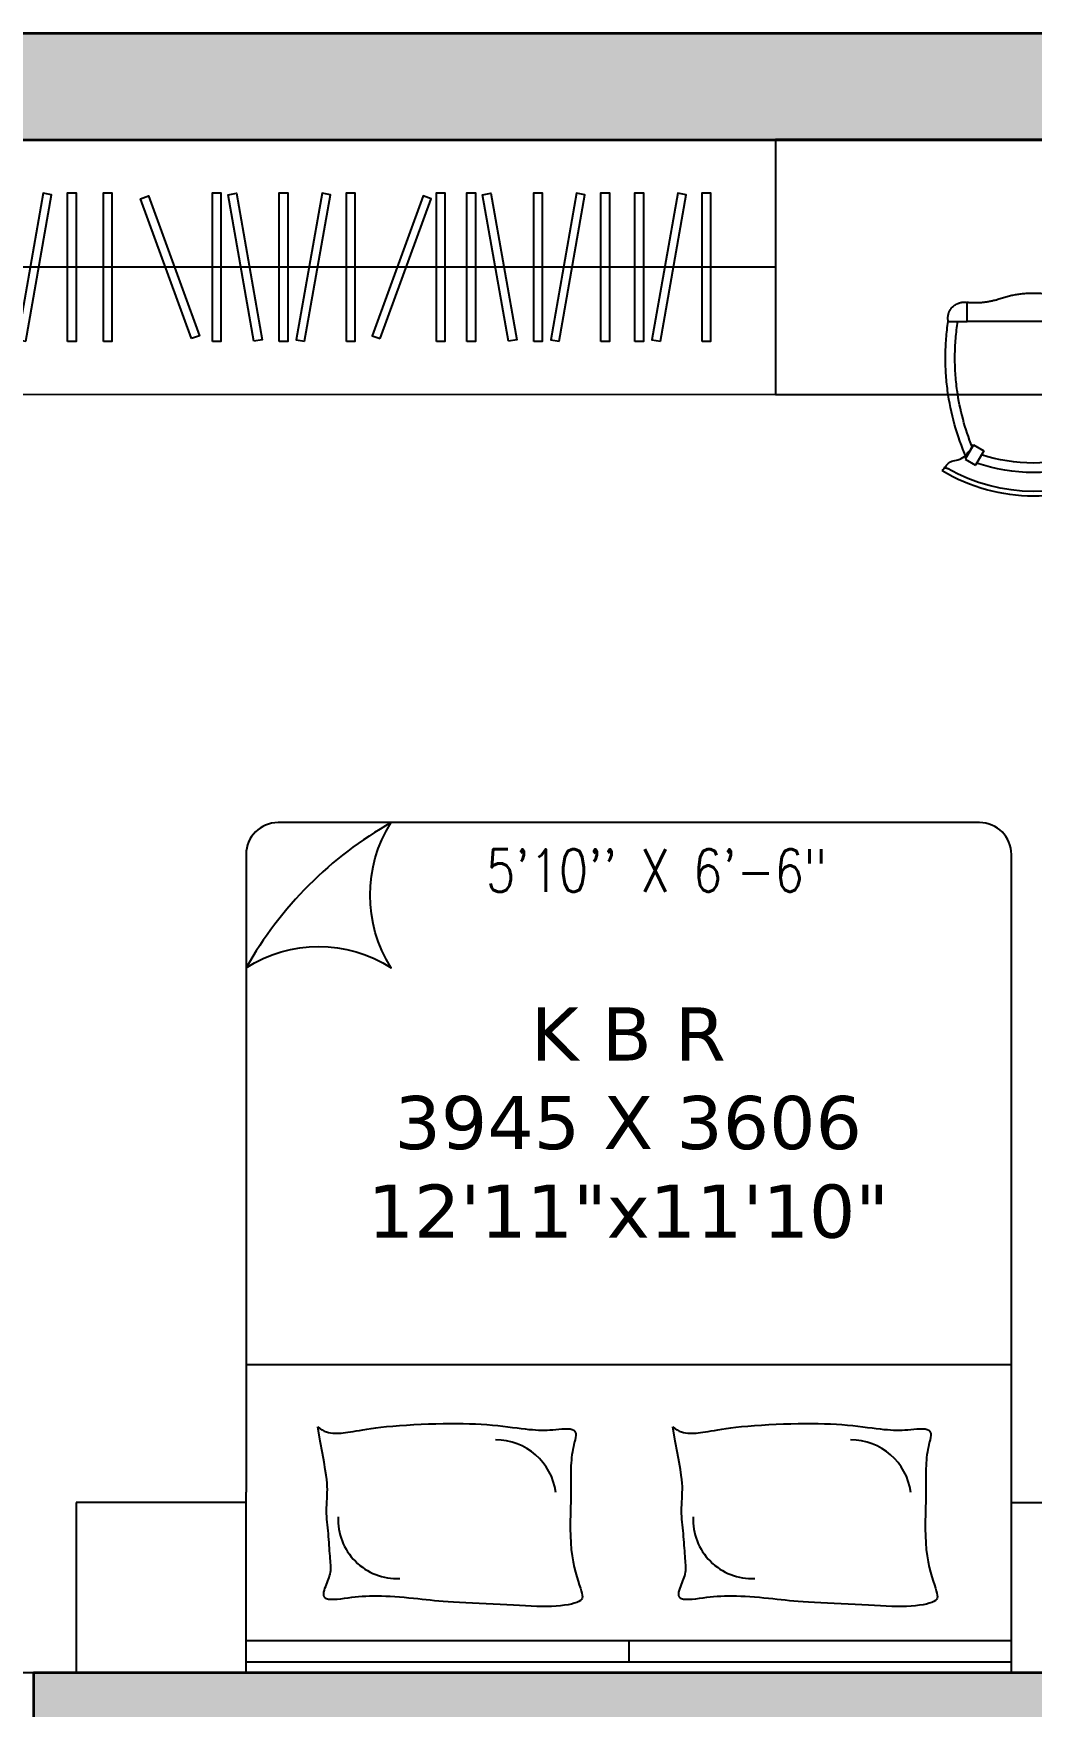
# Model space of a CAD drawing. Header units: millimetres. Extents: x 91566 to 131129, y 141753 to 207061.
# Drawn here: x 121804 to 124151, y 179310 to 183246 of the extents above; entities that cross this region are included whole.
import ezdxf

# ---------------------------------------------------------------- set-up
doc = ezdxf.new("R2010")
doc.units = ezdxf.units.MM
doc.linetypes.add('3BHK  WEST_UN-2$0$2024-08-30_TOWER-C$0$HIDDEN', pattern=[9.525, 6.35, -3.175])
for name, color, linetype in [('A-Furniture', 8, 'Continuous'), ('A-Hatch', 252, 'Continuous'), ('A-Room Boundary', 44, 'Continuous'), ('A-Text Main', 44, 'Continuous')]:
    doc.layers.add(name, color=color, linetype=linetype)
doc.layers.add('A-Wall', color=240, linetype='Continuous', lineweight=35)
doc.styles.add('3.5BHK EAST_UN-1$0$grid_text', font='verdana.ttf')
doc.styles.add('3BHK  WEST_UN-2$0$2024-08-30_TOWER-C$0$simplex-0.8', font='simplex.shx', dxfattribs={"width": 0.8})

# ---------------------------------------------------------------- blocks, each defined once
blk = doc.blocks.new('3BHK  WEST_UN-3$0$hjjhykl')
at = {"layer": 'A-Furniture', "linetype": 'Continuous'}
for points in [[(15771930.5, 1053024.5), (15774675.5, 1053024.8), (15774675.5, 1052424.8), (15771930.5, 1052424.5)], [(15771985.1, 1052549.4), (15771985.1, 1052899.4), (15772005.1, 1052899.4), (15772005.1, 1052549.4)], [(15772088.8, 1052550.3), (15772028, 1052895), (15772047.7, 1052898.4), (15772108.5, 1052553.7)], [(15772148.6, 1052549.4), (15772148.6, 1052899.4), (15772168.6, 1052899.4), (15772168.6, 1052549.4)], [(15772211.5, 1052550.3), (15772272.3, 1052895), (15772252.6, 1052898.4), (15772191.8, 1052553.7)], [(15772309.7, 1052549.4), (15772309.7, 1052899.4), (15772329.7, 1052899.4), (15772329.7, 1052549.4)], [(15772360.7, 1052549.4), (15772360.7, 1052899.4), (15772329.1, 1052899.5), (15772329.1, 1052549.5)], [(15772393.6, 1052549.5), (15772393.6, 1052899.5), (15772413.6, 1052899.5), (15772413.6, 1052549.5)], [(15772583.4, 1052556.6), (15772480.7, 1052885.5), (15772499.5, 1052892.3), (15772602.2, 1052563.4)], [(15772633, 1052549.5), (15772633, 1052899.5), (15772653, 1052899.5), (15772653, 1052549.5)], [(15772686, 1052899.5), (15772706, 1052899.5), (15772706, 1052549.5)], [(15772789.6, 1052550.4), (15772728.8, 1052895.1), (15772748.5, 1052898.5), (15772809.3, 1052553.9)], [(15772849.4, 1052549.5), (15772849.4, 1052899.5), (15772869.4, 1052899.5), (15772869.4, 1052549.5)], [(15772912.3, 1052550.4), (15772973.1, 1052895.1), (15772953.4, 1052898.5), (15772892.6, 1052553.9)], [(15773010.5, 1052549.5), (15773010.5, 1052899.5), (15773030.5, 1052899.5), (15773030.5, 1052549.5)], [(15773095, 1052549.5), (15773095, 1052899.5), (15773115, 1052899.5), (15773115, 1052549.5)], [(15773301.9, 1052556.6), (15773182.2, 1052885.5), (15773201, 1052892.3), (15773320.7, 1052563.4)], [(15773351.4, 1052549.5), (15773351.4, 1052899.5), (15773371.4, 1052899.5), (15773371.4, 1052549.5)], [(15773448.7, 1052550.4), (15773387.9, 1052895.1), (15773407.6, 1052898.5), (15773468.4, 1052553.9)], [(15773508.5, 1052549.5), (15773508.5, 1052899.5), (15773528.5, 1052899.5), (15773528.5, 1052549.5)], [(15773568.2, 1052550.4), (15773629, 1052895.1), (15773609.3, 1052898.5), (15773548.5, 1052553.9)], [(15773666.4, 1052549.5), (15773666.4, 1052899.5), (15773686.4, 1052899.5), (15773686.4, 1052549.5)], [(15773746, 1052556.6), (15773865.7, 1052885.5), (15773846.9, 1052892.3), (15773727.2, 1052563.4)], [(15773878.1, 1052549.5), (15773878.1, 1052899.5), (15773898.1, 1052899.5), (15773898.1, 1052549.5)], [(15773949.9, 1052549.5), (15773949.9, 1052899.5), (15773969.9, 1052899.5), (15773969.9, 1052549.5)], [(15774047.3, 1052550.4), (15773986.5, 1052895.1), (15774006.2, 1052898.5), (15774066.9, 1052553.9)], [(15774107.1, 1052549.5), (15774107.1, 1052899.5), (15774127.1, 1052899.5), (15774127.1, 1052549.5)], [(15774166.7, 1052550.4), (15774227.5, 1052895.1), (15774207.8, 1052898.5), (15774147.1, 1052553.9)], [(15774265, 1052549.5), (15774265, 1052899.5), (15774285, 1052899.5), (15774285, 1052549.5)], [(15774345.1, 1052549.5), (15774345.1, 1052899.5), (15774365.1, 1052899.5), (15774365.1, 1052549.5)], [(15774404.8, 1052550.4), (15774465.6, 1052895.1), (15774445.9, 1052898.5), (15774385.1, 1052553.9)], [(15774503, 1052549.5), (15774503, 1052899.5), (15774523, 1052899.5), (15774523, 1052549.5)]]:
    blk.add_lwpolyline(points, close=True, dxfattribs=at)
blk.add_lwpolyline([(15774675.5, 1052724.4), (15771930.5, 1052724.4)], dxfattribs=at)
blk = doc.blocks.new('3BHK  WEST_UN-2$0$2024-08-30_TOWER-C$0$king size bed')
at = {"layer": 'A-Furniture'}
for p, q in [((0.825, 2), (-0.825, 2)), ((-0.9, 1.925), (-0.9, 0.425)), ((0.9, 0), (0.9, 1.925)), ((-0.9, 0.725), (0.9, 0.725)), ((-0.9, 0), (-0.9, 0.425)), ((0.9, 0.075), (-0.9, 0.075)), ((0, 0.075), (0, 0.025)), ((0, 0.075), (0, 0.075))]:
    blk.add_line(p, q, dxfattribs=at)
blk.add_lwpolyline([(-0.9, 1.6586, -0.292894), (-0.5586, 1.6586, -0.292894), (-0.5586, 2, 0.136668)], format="xyb", close=True, dxfattribs=at)
for points in [[(-0.7317, 0.5787), (-0.7264, 0.5744), (-0.7213, 0.571), (-0.7162, 0.5684), (-0.7111, 0.5664), (-0.7061, 0.5651), (-0.7012, 0.5642), (-0.6963, 0.5637), (-0.6914, 0.5635), (-0.6866, 0.5634), (-0.6818, 0.5635), (-0.6768, 0.5638), (-0.6717, 0.5642), (-0.6663, 0.5648), (-0.6607, 0.5656), (-0.6547, 0.5665), (-0.6482, 0.5675), (-0.6412, 0.5687), (-0.6335, 0.5701), (-0.6252, 0.5715), (-0.6161, 0.573), (-0.606, 0.5745), (-0.595, 0.576), (-0.5828, 0.5775), (-0.5695, 0.5789), (-0.5549, 0.5803), (-0.5392, 0.5815), (-0.5227, 0.5827), (-0.5057, 0.5837), (-0.4883, 0.5846), (-0.4708, 0.5853), (-0.4535, 0.5858), (-0.4365, 0.5862), (-0.4202, 0.5864), (-0.4044, 0.5863), (-0.3893, 0.5861), (-0.3746, 0.5857), (-0.3605, 0.5852), (-0.3468, 0.5844), (-0.3335, 0.5835), (-0.3207, 0.5825), (-0.3082, 0.5813), (-0.2962, 0.58), (-0.2845, 0.5786), (-0.2734, 0.5772), (-0.2628, 0.5759), (-0.2528, 0.5746), (-0.2434, 0.5735), (-0.2347, 0.5725), (-0.2266, 0.5718), (-0.2191, 0.5712), (-0.2121, 0.5708), (-0.2053, 0.5707), (-0.1987, 0.5707), (-0.1922, 0.5708), (-0.1856, 0.5712), (-0.1788, 0.5716), (-0.1717, 0.5722), (-0.1644, 0.5728), (-0.1572, 0.5733), (-0.1503, 0.5736), (-0.1438, 0.5737), (-0.138, 0.5733), (-0.1331, 0.5723), (-0.1292, 0.5707), (-0.1265, 0.5684), (-0.125, 0.5655), (-0.1243, 0.5619), (-0.1245, 0.5577), (-0.1252, 0.5531), (-0.1263, 0.5481), (-0.1276, 0.5428), (-0.129, 0.5372), (-0.1303, 0.5313), (-0.1315, 0.5253), (-0.1326, 0.5192), (-0.1336, 0.5129), (-0.1344, 0.5065), (-0.135, 0.5), (-0.1355, 0.4935), (-0.1359, 0.4869), (-0.1361, 0.4802), (-0.1362, 0.4734), (-0.1361, 0.4661), (-0.1361, 0.4583), (-0.136, 0.4496), (-0.136, 0.4399), (-0.1361, 0.4291), (-0.1363, 0.4169), (-0.1366, 0.4031), (-0.137, 0.3881), (-0.1373, 0.3722), (-0.1376, 0.3556), (-0.1376, 0.3388), (-0.1372, 0.322), (-0.1365, 0.3055), (-0.1352, 0.2896), (-0.1333, 0.2747), (-0.1309, 0.2608), (-0.1281, 0.248), (-0.1252, 0.2361), (-0.1221, 0.2253), (-0.1191, 0.2155), (-0.1163, 0.2068), (-0.1137, 0.1992), (-0.1117, 0.1927), (-0.1101, 0.1871), (-0.1093, 0.1824), (-0.1091, 0.1785), (-0.1097, 0.1751), (-0.1113, 0.1723), (-0.1138, 0.1697), (-0.1175, 0.1675), (-0.1222, 0.1653), (-0.1281, 0.1633), (-0.135, 0.1615), (-0.1427, 0.1599), (-0.1514, 0.1585), (-0.1607, 0.1573), (-0.1708, 0.1564), (-0.1814, 0.1559), (-0.1926, 0.1556), (-0.2043, 0.1557), (-0.2165, 0.1559), (-0.2293, 0.1564), (-0.2427, 0.1571), (-0.2567, 0.1578), (-0.2713, 0.1586), (-0.2866, 0.1594), (-0.3025, 0.1602), (-0.3188, 0.1609), (-0.3353, 0.1617), (-0.3517, 0.1624), (-0.3678, 0.1632), (-0.3834, 0.164), (-0.3982, 0.1648), (-0.412, 0.1656), (-0.4246, 0.1665), (-0.4362, 0.1674), (-0.4469, 0.1684), (-0.457, 0.1694), (-0.4668, 0.1704), (-0.4763, 0.1715), (-0.486, 0.1725), (-0.4959, 0.1736), (-0.5062, 0.1747), (-0.517, 0.1757), (-0.5279, 0.1767), (-0.539, 0.1776), (-0.5501, 0.1784), (-0.561, 0.1791), (-0.5717, 0.1796), (-0.5819, 0.18), (-0.5916, 0.1802), (-0.6009, 0.1801), (-0.6099, 0.1799), (-0.6186, 0.1796), (-0.6271, 0.179), (-0.6355, 0.1783), (-0.6439, 0.1774), (-0.6524, 0.1765), (-0.6611, 0.1753), (-0.6697, 0.1742), (-0.6782, 0.1732), (-0.6862, 0.1724), (-0.6937, 0.1719), (-0.7004, 0.1719), (-0.7061, 0.1725), (-0.7107, 0.1738), (-0.714, 0.1758), (-0.7161, 0.1786), (-0.7172, 0.1819), (-0.7174, 0.1857), (-0.7169, 0.1898), (-0.7159, 0.1942), (-0.7145, 0.1987), (-0.7128, 0.2031), (-0.7112, 0.2074), (-0.7095, 0.2117), (-0.7078, 0.2158), (-0.7063, 0.2199), (-0.7048, 0.2239), (-0.7035, 0.228), (-0.7025, 0.2321), (-0.7017, 0.2362), (-0.7011, 0.2403), (-0.7009, 0.2446), (-0.7008, 0.249), (-0.701, 0.2536), (-0.7012, 0.2584), (-0.7016, 0.2634), (-0.7021, 0.2687), (-0.7025, 0.2744), (-0.703, 0.2803), (-0.7035, 0.2866), (-0.7039, 0.2931), (-0.7044, 0.2998), (-0.7049, 0.3066), (-0.7054, 0.3135), (-0.706, 0.3204), (-0.7066, 0.3273), (-0.7073, 0.3341), (-0.708, 0.3409), (-0.7088, 0.3476), (-0.7094, 0.3543), (-0.71, 0.361), (-0.7105, 0.3677), (-0.7108, 0.3745), (-0.7109, 0.3813), (-0.7108, 0.3882), (-0.7105, 0.3952), (-0.7101, 0.4023), (-0.7097, 0.4094), (-0.7093, 0.4165), (-0.7091, 0.4237), (-0.7089, 0.431), (-0.709, 0.4383), (-0.7094, 0.4457), (-0.7103, 0.4542), (-0.7116, 0.4646), (-0.7137, 0.4778), (-0.7166, 0.4949), (-0.7205, 0.5168), (-0.7255, 0.5444), (-0.7317, 0.5787)], [(0.1033, 0.5787), (0.1086, 0.5744), (0.1137, 0.571), (0.1188, 0.5684), (0.1239, 0.5664), (0.1289, 0.5651), (0.1338, 0.5642), (0.1387, 0.5637), (0.1436, 0.5635), (0.1484, 0.5634), (0.1532, 0.5635), (0.1582, 0.5638), (0.1633, 0.5642), (0.1687, 0.5648), (0.1743, 0.5656), (0.1803, 0.5665), (0.1868, 0.5675), (0.1938, 0.5687), (0.2015, 0.5701), (0.2098, 0.5715), (0.2189, 0.573), (0.229, 0.5745), (0.24, 0.576), (0.2522, 0.5775), (0.2655, 0.5789), (0.2801, 0.5803), (0.2958, 0.5815), (0.3123, 0.5827), (0.3293, 0.5837), (0.3467, 0.5846), (0.3642, 0.5853), (0.3815, 0.5858), (0.3985, 0.5862), (0.4148, 0.5864), (0.4306, 0.5863), (0.4457, 0.5861), (0.4604, 0.5857), (0.4745, 0.5852), (0.4882, 0.5844), (0.5015, 0.5835), (0.5143, 0.5825), (0.5268, 0.5813), (0.5388, 0.58), (0.5505, 0.5786), (0.5616, 0.5772), (0.5722, 0.5759), (0.5822, 0.5746), (0.5916, 0.5735), (0.6003, 0.5725), (0.6084, 0.5718), (0.6159, 0.5712), (0.6229, 0.5708), (0.6297, 0.5707), (0.6363, 0.5707), (0.6428, 0.5708), (0.6494, 0.5712), (0.6562, 0.5716), (0.6633, 0.5722), (0.6706, 0.5728), (0.6778, 0.5733), (0.6847, 0.5736), (0.6912, 0.5737), (0.697, 0.5733), (0.7019, 0.5723), (0.7058, 0.5707), (0.7085, 0.5684), (0.71, 0.5655), (0.7107, 0.5619), (0.7105, 0.5577), (0.7098, 0.5531), (0.7087, 0.5481), (0.7074, 0.5428), (0.706, 0.5372), (0.7047, 0.5313), (0.7035, 0.5253), (0.7024, 0.5192), (0.7014, 0.5129), (0.7006, 0.5065), (0.7, 0.5), (0.6995, 0.4935), (0.6991, 0.4869), (0.6989, 0.4802), (0.6988, 0.4734), (0.6989, 0.4661), (0.6989, 0.4583), (0.699, 0.4496), (0.699, 0.4399), (0.6989, 0.4291), (0.6987, 0.4169), (0.6984, 0.4031), (0.698, 0.3881), (0.6977, 0.3722), (0.6974, 0.3556), (0.6974, 0.3388), (0.6978, 0.322), (0.6985, 0.3055), (0.6998, 0.2896), (0.7017, 0.2747), (0.7041, 0.2608), (0.7069, 0.248), (0.7098, 0.2361), (0.7129, 0.2253), (0.7159, 0.2155), (0.7187, 0.2068), (0.7213, 0.1992), (0.7233, 0.1927), (0.7249, 0.1871), (0.7257, 0.1824), (0.7259, 0.1785), (0.7253, 0.1751), (0.7237, 0.1723), (0.7212, 0.1697), (0.7175, 0.1675), (0.7128, 0.1653), (0.7069, 0.1633), (0.7, 0.1615), (0.6923, 0.1599), (0.6836, 0.1585), (0.6743, 0.1573), (0.6642, 0.1564), (0.6536, 0.1559), (0.6424, 0.1556), (0.6307, 0.1557), (0.6185, 0.1559), (0.6057, 0.1564), (0.5923, 0.1571), (0.5783, 0.1578), (0.5637, 0.1586), (0.5484, 0.1594), (0.5325, 0.1602), (0.5162, 0.1609), (0.4997, 0.1617), (0.4833, 0.1624), (0.4672, 0.1632), (0.4516, 0.164), (0.4368, 0.1648), (0.423, 0.1656), (0.4104, 0.1665), (0.3988, 0.1674), (0.3881, 0.1684), (0.378, 0.1694), (0.3682, 0.1704), (0.3587, 0.1715), (0.349, 0.1725), (0.3391, 0.1736), (0.3288, 0.1747), (0.318, 0.1757), (0.3071, 0.1767), (0.296, 0.1776), (0.2849, 0.1784), (0.274, 0.1791), (0.2633, 0.1796), (0.2531, 0.18), (0.2434, 0.1802), (0.2341, 0.1801), (0.2251, 0.1799), (0.2164, 0.1796), (0.2079, 0.179), (0.1995, 0.1783), (0.1911, 0.1774), (0.1826, 0.1765), (0.1739, 0.1753), (0.1653, 0.1742), (0.1568, 0.1732), (0.1488, 0.1724), (0.1413, 0.1719), (0.1346, 0.1719), (0.1289, 0.1725), (0.1243, 0.1738), (0.121, 0.1758), (0.1189, 0.1786), (0.1178, 0.1819), (0.1176, 0.1857), (0.1181, 0.1898), (0.1191, 0.1942), (0.1205, 0.1987), (0.1222, 0.2031), (0.1238, 0.2074), (0.1255, 0.2117), (0.1272, 0.2158), (0.1287, 0.2199), (0.1302, 0.2239), (0.1315, 0.228), (0.1325, 0.2321), (0.1333, 0.2362), (0.1339, 0.2403), (0.1341, 0.2446), (0.1342, 0.249), (0.134, 0.2536), (0.1338, 0.2584), (0.1334, 0.2634), (0.1329, 0.2687), (0.1325, 0.2744), (0.132, 0.2803), (0.1315, 0.2866), (0.1311, 0.2931), (0.1306, 0.2998), (0.1301, 0.3066), (0.1296, 0.3135), (0.129, 0.3204), (0.1284, 0.3273), (0.1277, 0.3341), (0.127, 0.3409), (0.1262, 0.3476), (0.1256, 0.3543), (0.125, 0.361), (0.1245, 0.3677), (0.1242, 0.3745), (0.1241, 0.3813), (0.1242, 0.3882), (0.1245, 0.3952), (0.1249, 0.4023), (0.1253, 0.4094), (0.1257, 0.4165), (0.1259, 0.4237), (0.1261, 0.431), (0.126, 0.4383), (0.1256, 0.4457), (0.1247, 0.4542), (0.1234, 0.4646), (0.1213, 0.4778), (0.1184, 0.4949), (0.1145, 0.5168), (0.1095, 0.5444), (0.1033, 0.5787)], [(0.9, 0.025), (-0.9, 0.025)], [(-0.9, 0), (0.9, 0)]]:
    blk.add_lwpolyline(points, dxfattribs=at)
for centre, radius, start, end in [((-0.825, 1.925), 0.075, 90, 180), ((0.825, 1.925), 0.075, 360, 90), ((-0.3124, 0.406), 0.1418, 7.3413, 90.47), ((0.5226, 0.406), 0.1418, 7.3413, 90.47), ((-0.545, 0.3601), 0.1387, 177.3191, 272.6809), ((0.29, 0.3601), 0.1387, 177.3191, 272.6809)]:
    blk.add_arc(centre, radius, start, end, dxfattribs=at)
at = {"layer": 'A-Furniture', "ltscale": 5, "insert": (-0.3357, 1.9373), "char_height": 0.1, "width": 1.163145, "attachment_point": 1, "style": '3BHK  WEST_UN-2$0$2024-08-30_TOWER-C$0$simplex-0.8'}
blk.add_mtext('5\'10\'\' X 6\'-6"', dxfattribs=at)
blk = doc.blocks.new('3BHK  WEST_UN-2$0$2024-08-30_TOWER-C$0$STUDY TABLE CHAIR')
at = {"linetype": '3BHK  WEST_UN-2$0$2024-08-30_TOWER-C$0$HIDDEN', "ltscale": 0.1}
for p, q in [((-0.1555, 0.4111), (-0.1555, 0.4556)), ((0.1556, 0.4111), (0.1556, 0.4556)), ((-0.1999, 0.4111), (-0.1555, 0.4111)), ((-0.1555, 0.4111), (0.1556, 0.4111)), ((0.2001, 0.4111), (0.1556, 0.4111))]:
    blk.add_line(p, q, dxfattribs=at)
for p, q in [((-0.1407, 0.1205), (-0.1601, 0.0868)), ((-0.1407, 0.1205), (-0.1166, 0.1066)), ((0.1408, 0.1205), (0.1168, 0.1066)), ((0.1408, 0.1205), (0.1603, 0.0868)), ((-0.1601, 0.0868), (-0.1361, 0.0729)), ((-0.1166, 0.1066), (-0.1361, 0.0729)), ((0.1168, 0.1066), (0.1362, 0.0729)), ((0.1603, 0.0868), (0.1362, 0.0729)), ((0.2129, 0.0621), (0.2143, 0.0597))]:
    blk.add_line(p, q)
for centre, radius, start, end in [((0.0001, 0.2324), 0.2454, 68.7607, 111.2393), ((-0.1629, 0.4185), 0.0378, 78.6583, 191.3417), ((-0.1365, 0.6309), 0.1764, 263.8312, 285.6961), ((0.1367, 0.6309), 0.1764, 254.3039, 276.1688), ((0.1631, 0.4185), 0.0378, 348.6583, 101.3417), ((0.3729, 0.325), 0.5793, 171.4462, 187.5978), ((0.3729, 0.325), 0.557, 171.1022, 187.9028), ((-0.3726, 0.325), 0.557, 352.0972, 8.8978), ((-0.3726, 0.325), 0.5793, 352.4022, 8.5538)]:
    blk.add_arc(centre, radius, start, end, dxfattribs=at)
for centre, radius, start, end in [((0.3729, 0.325), 0.5793, 187.5978, 203.7494), ((0.3729, 0.325), 0.557, 187.9028, 202.0547), ((-0.3726, 0.325), 0.557, 337.9453, 352.0972), ((-0.3726, 0.325), 0.5793, 336.2506, 352.4022), ((0.0001, 0.4667), 0.3889, 251.717, 288.283), ((-0.2058, 0.0575), 0.00864, 63.5361, 166.1654), ((0, 0.4148), 0.4148, 238.902, 301.1196), ((0, 0.4148), 0.4037, 239.9747, 300.0253), ((0.0001, 0.4667), 0.4111, 251.0753, 288.9247), ((0.2058, 0.0581), 0.00814, 29.3011, 117.8056)]:
    blk.add_arc(centre, radius, start, end)
for points, knots in [([(-0.2102, 0.0649), (-0.2048, 0.0722), (-0.1961, 0.0837), (-0.179, 0.0843), (-0.1605, 0.0918), (-0.1515, 0.1042), (-0.1443, 0.1142)], [0, 0, 0, 0, 1.141957, 1.816294, 2.20041, 3.805403, 3.805403, 3.805403, 3.805403]), ([(0.21, 0.0651), (0.2047, 0.0722), (0.1963, 0.0837), (0.1793, 0.0842), (0.1608, 0.0918), (0.1519, 0.1042), (0.1446, 0.1142)], [0, 0, 0, 0, 1.119264, 1.793601, 2.177718, 3.782711, 3.782711, 3.782711, 3.782711])]:
    blk.add_open_spline(points, degree=3, knots=knots)
blk = doc.blocks.new('A$C68b82993')
at = {"layer": 'A-Furniture', "ltscale": 600}
blk.add_lwpolyline([(1200, 0), (1200, 600), (0, 600), (0, 0)], close=True, dxfattribs=at)
at = {"layer": 'A-Furniture', "ltscale": 600, "xscale": -1000, "yscale": 1000, "zscale": 1000}
blk.add_blockref('3BHK  WEST_UN-2$0$2024-08-30_TOWER-C$0$STUDY TABLE CHAIR', (606.6, -238.7), dxfattribs=at)
blk = doc.blocks.new('Unit_3')
at = {"layer": 'A-Hatch', "linetype": 'Continuous'}
h = blk.add_hatch(color=256, dxfattribs=at)
h.dxf.hatch_style = 1
h.paths.add_polyline_path([(0, -4107), (0, 0), (2950, 0), (2950, -250), (250, -250), (250, -3907.1), (3749.5, -3907.1), (3749.5, -4107.1)])
h.paths.add_polyline_path([(5510, -4107.1), (5510, 0), (4680, 0), (4680, -250), (5310, -250), (5310, -4107.1)])
h.paths.add_polyline_path([(6920, -250), (10663.4, -250), (10663.4, 0), (6920, 0)])
h.paths.add_polyline_path([(8170.2, -4106.6), (11365, -4106.6), (11365, -2899.7), (11115, -2899.7), (11115, -3856.5), (8170.2, -3856.5)])
h.paths.add_polyline_path([(250, -5307), (0, -5307), (0, -12449.9), (3342, -12449.9), (3342, -12199.9), (249.6, -12199.9), (249.6, -8258.9), (5201.6, -8258.9), (5201.6, -8058.9), (250, -8058.9)])
at = {"layer": 'A-Furniture'}
for points in [[(8270.2, -3456.5), (8270.2, -3856.5), (8670.2, -3856.5), (8670.2, -3456.5)], [(10870.2, -3456.5), (10870.2, -3856.5), (10470.2, -3856.5), (10470.2, -3456.5)]]:
    blk.add_lwpolyline(points, close=True, dxfattribs=at)
at = {"layer": 'A-Room Boundary', "linetype": 'Continuous'}
blk.add_lwpolyline([(7170.2, -250), (11115, -250), (11115, -3856.5), (7170.2, -3856.5)], close=True, dxfattribs=at)
at = {"layer": 'A-Wall'}
for points in [[(6920, -250), (10663.4, -250), (10663.4, 0), (6920, 0)], [(8170.2, -4106.6), (11365, -4106.6), (11365, -2899.7), (11115, -2899.7), (11115, -3856.5), (8170.2, -3856.5)]]:
    blk.add_lwpolyline(points, close=True, dxfattribs=at)
at = {"layer": 'A-Furniture', "ltscale": 600}
blk.add_blockref('3BHK  WEST_UN-3$0$hjjhykl', (-15764760.3, -1053274.5), dxfattribs=at)
at = {"layer": 'A-Furniture', "linetype": 'Continuous'}
blk.add_blockref('A$C68b82993', (9915.2, -849.8), dxfattribs=at)
at = {"layer": 'A-Furniture', "ltscale": 600, "xscale": 1000, "yscale": 1000, "zscale": 1000}
blk.add_blockref('3BHK  WEST_UN-2$0$2024-08-30_TOWER-C$0$king size bed', (9570.2, -3856.5), dxfattribs=at)
at = {"layer": 'A-Text Main', "linetype": 'Continuous', "insert": (9568.9, -2563.4), "char_height": 125, "width": 1453.819, "attachment_point": 5, "style": '3.5BHK EAST_UN-1$0$grid_text'}
blk.add_mtext('K B R\\P3945 X 3606\\P12\'11"x11\'10"', dxfattribs=at)

msp = doc.modelspace()

# ---------------------------------------------------------------- block references
at = {"linetype": 'Continuous'}
msp.add_blockref('Unit_3', (113633.6, 183246.5), dxfattribs=at)

doc.saveas('drawing.dxf')
